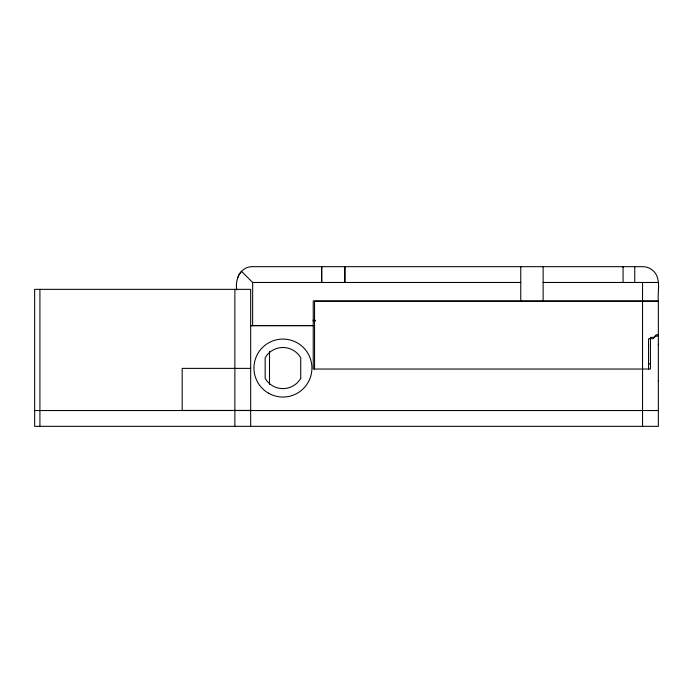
<?xml version="1.0" encoding="UTF-8"?>
<svg xmlns="http://www.w3.org/2000/svg" width="693" height="693" viewBox="0 0 693 693"><rect width="100%" height="100%" fill="white"/><g stroke="black" fill="none" stroke-linecap="round" stroke-linejoin="round"><path stroke-width="1.04" d="M321.691 267.203L321.691 266.666L321.691 282.484L321.673 266.666M344.854 266.666L344.837 282.484L344.854 266.666L344.837 267.203M650.441 344.906L650.441 344.274M658.35 381.159L658.35 380.526M658.35 344.897L658.35 344.274M520.764 267.203L520.764 266.666L520.764 300.918M658.35 334.788L656.228 334.788L653.716 337.422L650.441 337.422L650.441 369.04L313.236 369.04L313.236 300.918L658.35 300.918C657.345 291.207 661.365 279.227 653.759 271.301A15.61 15.61 0 0 0 642.541 266.666L252.512 266.666C240.54 266.502 234.676 279.591 236.841 290.038M237.396 278.361L238.972 274.541L241.459 271.284L252.65 282.475L252.65 325.675M252.65 282.475L520.764 282.475M543.13 282.475L658.35 282.475M313.106 320.305L315.272 320.305M313.236 320.937L315.35 320.937M250.615 325.58L313.236 325.571M250.606 325.675L313.236 325.675M658.35 336.105L655.708 336.105L653.075 338.738L648.535 338.738L648.535 369.04M648.284 363.764L650.441 363.764M250.675 368.381L182.181 368.381L182.181 410.533M182.181 410.438L250.675 410.403M34.65 410.533L658.35 410.533M642.541 282.475L642.541 300.918M642.541 301.334L642.541 426.334M634.771 266.666L634.771 282.475M623.18 266.666L623.18 267.203M623.068 266.666L623.068 282.475M543.13 266.666L543.13 300.918M314.553 369.04L314.553 301.334L658.35 301.334L658.35 426.334L34.65 426.334L34.65 289.345L250.675 289.345L250.675 426.334M269.508 351.334L269.508 384.537M234.866 289.345L234.866 426.334M39.917 289.345L39.917 426.334M300.736 378.335L300.736 357.779A20.547 20.547 0 0 0 265.15 357.779L265.15 378.335A20.547 20.547 0 0 0 300.736 378.335M268.451 393.156A28.976 28.976 0 0 0 311.919 368.052A28.976 28.976 0 0 0 268.451 342.957A28.976 28.976 0 0 0 268.451 393.156"/></g></svg>
